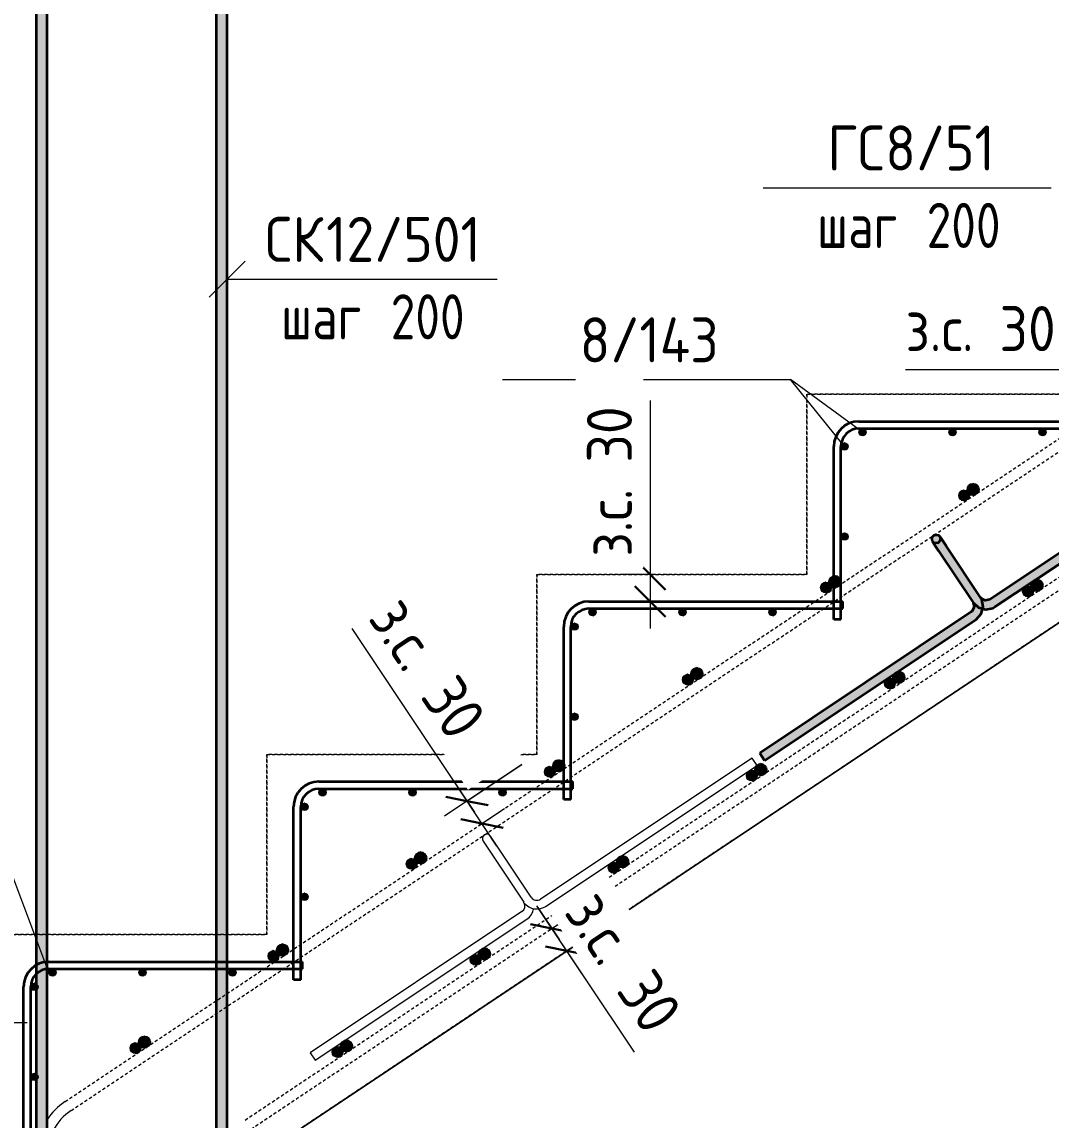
# Model space of a CAD drawing. Header units: millimetres. Extents: x 38156 to 72532, y -3741 to 33881.
# Drawn here: x 50478 to 51622, y -2676 to -1457 of the extents above; entities that cross this region are included whole.
import ezdxf

# ---------------------------------------------------------------- set-up
doc = ezdxf.new("R2010")
doc.units = ezdxf.units.MM
doc.linetypes.add('01 Штриховая _4 мм_', pattern=[6, 3.5, -2.5])
for name, color, linetype, lineweight in [('AA_Dim', 7, 'Continuous', 9), ('AA_Dim-20', 7, 'Continuous', 9), ('AA_Linii', 7, 'Continuous', 9), ('AA_Oformlenie', 7, 'Continuous', 9), ('AA_Vinoska', 7, 'Continuous', 9), ('AF_Element', 7, 'Continuous', 20), ('AF_Element_Опалубка', 253, 'Continuous', 20), ('AF_Perekritie', 7, 'Continuous', 20), ('AF_Perekritie_Опалубка', 253, 'Continuous', 20), ('KR_Armatura', 7, 'Continuous', 20), ('KR_Armatura_Tonkie', 7, 'Continuous', 20)]:
    doc.layers.add(name, color=color, linetype=linetype, lineweight=lineweight)
doc.styles.add('ISOCPEUR_2', font='isocpeur.ttf', dxfattribs={"width": 0.9, "height": 50})
doc.styles.add('ISOCPEUR_3', font='isocpeur.ttf', dxfattribs={"width": 0.8, "height": 50})
doc.dimstyles.new('01_Точн_3_знака__непрозр__З_С_', dxfattribs={"dimscale": 304.8, "dimtxt": 49.799059, "dimasz": 0.111549, "dimexe": 0.098425, "dimexo": 0.065617, "dimgap": 0.016404, "dimtad": 1, "dimdec": 3, "dimrnd": 0.001, "dimdsep": 46, "dimtxsty": 'ISOCPEUR_2', "dimblk1": 'OBLIQUE', "dimblk2": 'OBLIQUE', "dimsah": 1, "dimcen": 0.09, "dimdle": 0.098425, "dimazin": 0, "dimtfac": 1, "dimtdec": 4, "dimtix": 1, "dimtmove": 1, "dimatfit": 3, "dimfxl": 1, "dimtvp": 1, "dimtfill": 1, "dimtolj": 1, "dimtzin": 0, "dimlwd": 18, "dimlwe": 18, "dimarcsym": 2})

# ---------------------------------------------------------------- blocks, each defined once
blk = doc.blocks.new('Лестница - Лестница-3665204-Разрез 1 Арм')
at = {"layer": 'AF_Perekritie', "linetype": '01 Штриховая _4 мм_'}
for p, q in [((44400.6, -1670), (42840.1, -2710.4)), ((42840.1, -2710.4), (44400.6, -1670)), ((43440.1, -2070), (43440.1, -1870)), ((43440.1, -1870), (43740.1, -1870)), ((43740.1, -1870), (43440.1, -1870)), ((43440.1, -1870), (43440.1, -2070)), ((43140.1, -2270), (43140.1, -2070)), ((43140.1, -2070), (43440.1, -2070)), ((43440.1, -2070), (43140.1, -2070)), ((43140.1, -2070), (43140.1, -2270)), ((42840.1, -2470), (42840.1, -2270)), ((42840.1, -2270), (43140.1, -2270)), ((43140.1, -2270), (42840.1, -2270)), ((42840.1, -2270), (42840.1, -2470)), ((42540.1, -2470), (42840.1, -2470)), ((42840.1, -2470), (42540.1, -2470))]:
    blk.add_line(p, q, dxfattribs=at)
blk = doc.blocks.new('351_Ряд стержней П переменный шаг _НесАрм_РабПлоск_ - Тип 1-3779279-Разрез 1 Арм')
at = {"layer": 'KR_Armatura_Tonkie', "lineweight": 35}
for points in [[(42584.1, -2914), (42596.1, -2914), (42595.9, -528), (42584.1, -528), (42584.1, -2908.6)], [(42793.1, -2914), (42796.1, -2914), (42795.9, -528), (42784.1, -528), (42784.3, -2914), (42791.6, -2914)]]:
    blk.add_hatch(color=256, dxfattribs=at).paths.add_polyline_path(points)
for p, q in [((42584.1, -528), (42584.1, -2914)), ((42584.1, -528), (42584.1, -2914)), ((42584.1, -528), (42584.1, -2914)), ((42596.1, -2914), (42596.1, -528)), ((42596.1, -2914), (42596.1, -528)), ((42596.1, -2914), (42596.1, -528)), ((42784.1, -528), (42784.1, -2914)), ((42784.1, -528), (42784.1, -2914)), ((42784.1, -528), (42784.1, -2914)), ((42796.1, -2914), (42796.1, -528)), ((42796.1, -2914), (42796.1, -528)), ((42796.1, -2914), (42796.1, -528))]:
    blk.add_line(p, q, dxfattribs=at)
blk = doc.blocks.new('Песок ср крупн - Песок ср крупн-3745068-Разрез 1 Арм')
at = {"layer": 'AF_Element'}
for p, q in [((42840.1, -2710.4), (44400.6, -1670)), ((44400.6, -1670), (42840.1, -2710.4))]:
    blk.add_line(p, q, dxfattribs=at)
blk = doc.blocks.new('261_Лягушка _НесАрм_РабПлоск_ - 10 А240-3758482-Разрез 1 Арм')
at = {"layer": 'KR_Armatura_Tonkie', "lineweight": 35}
for points in [[(43649.2, -2106.1), (43884.1, -1949.2), (43878.7, -1941), (43643.7, -2097.9), (43649.1, -2105.9)], [(43586.6, -2043.8), (43595, -2038.2), (43587.2, -2026.9), (43585.3, -2025.9), (43584.8, -2025.7), (43583.5, -2025.6), (43581.5, -2026.3), (43580.9, -2026.6), (43580, -2027.5), (43579.1, -2029.2), (43578.9, -2030.2), (43579, -2031.4), (43579.3, -2032.6), (43579.7, -2033.4), (43586.6, -2043.7)], [(43624.9, -2101.2), (43633.2, -2095.7), (43594.8, -2038.3), (43586.6, -2043.8), (43624.8, -2101.1)], [(43642.9, -2108.7), (43649.1, -2105.9), (43643.6, -2097.7), (43638, -2098.9), (43633.1, -2095.8), (43625, -2101.4), (43630.1, -2106.2), (43636, -2108.7), (43642.3, -2108.7)], [(43628.4, -2119.9), (43633.2, -2115.1), (43635.8, -2108.6), (43629.7, -2106), (43624.9, -2101.2), (43626, -2106.8), (43622.9, -2111.8), (43628.3, -2119.8)], [(43393.3, -2276.6), (43628.3, -2119.8), (43622.8, -2111.6), (43387.9, -2268.5), (43393.2, -2276.5)]]:
    blk.add_hatch(color=256, dxfattribs=at).paths.add_polyline_path(points)
for p, q in [((43878.7, -1941), (43643.6, -2097.7)), ((43649.2, -2106.1), (43884.2, -1949.4)), ((43884.2, -1949.4), (43878.7, -1941)), ((43878.7, -1941), (43884.2, -1949.4)), ((43586.6, -2043.8), (43624.9, -2101.2)), ((43586.6, -2043.8), (43624.9, -2101.2)), ((43633.2, -2095.7), (43595, -2038.2)), ((43633.2, -2095.7), (43595, -2038.2)), ((43622.8, -2111.6), (43387.8, -2268.3)), ((43393.3, -2276.6), (43628.4, -2119.9)), ((43387.8, -2268.3), (43393.3, -2276.6)), ((43393.3, -2276.6), (43387.8, -2268.3))]:
    blk.add_line(p, q, dxfattribs=at)
at = {"layer": 'KR_Armatura_Tonkie', "lineweight": 35, "flags": 128}
for points in [[(43579.7, -2033.4), (43579.1, -2029.1), (43582, -2026), (43586.3, -2026.3), (43588, -2027.8)], [(43588, -2027.8), (43588.6, -2032.1), (43585.7, -2035.3), (43581.4, -2035), (43579.7, -2033.4)], [(43579.7, -2033.4), (43580.8, -2035), (43583.6, -2039.3), (43586.6, -2043.8)], [(43586.6, -2043.8), (43582.9, -2038.2), (43580.4, -2034.4), (43579.7, -2033.4)], [(43595, -2038.2), (43591.3, -2032.7), (43588.7, -2028.9), (43588, -2027.8)], [(43588, -2027.8), (43589.1, -2029.5), (43592, -2033.8), (43595, -2038.2)], [(43628.4, -2119.9), (43634, -2113.9), (43636.2, -2105.9), (43634.5, -2097.9), (43633.2, -2095.7)], [(43643.6, -2097.7), (43638.4, -2098.9), (43633.8, -2096.4), (43633.2, -2095.7)], [(43624.9, -2101.2), (43626.1, -2106.4), (43623.5, -2111.1), (43622.8, -2111.6)], [(43624.9, -2101.2), (43631, -2106.8), (43638.9, -2109), (43647, -2107.3), (43649.2, -2106.1)]]:
    blk.add_lwpolyline(points, dxfattribs=at)
blk = doc.blocks.new('ЭУ_Лягушка вид_1 - 10мм-3768376-Разрез 1 Арм')
at = {"layer": 'AA_Oformlenie'}
for p, q in [((44377.9, -1608.2), (44142.9, -1764.9)), ((44383.5, -1616.5), (44377.9, -1608.2)), ((44148.4, -1773.2), (44383.5, -1616.5)), ((44078.9, -1700.6), (44124.1, -1768.4)), ((44132.5, -1762.8), (44087.2, -1695)), ((44122.1, -1778.8), (43887, -1935.5)), ((43892.5, -1943.8), (44127.6, -1787.1)), ((43887, -1935.5), (43892.5, -1943.8))]:
    blk.add_line(p, q, dxfattribs=at)
for centre, radius, start, end in [((44083.1, -1697.8), 5, 33.6901, 213.6901), ((44138.7, -1758.7), 7.5, 213.6901, 303.6901), ((44117.9, -1772.5), 7.5, 303.6901, 29.7887), ((44138.9, -1757.1), 18.7, 218.9049, 303.6901), ((44117.9, -1772.5), 17.5, 303.6901, 350.6656)]:
    blk.add_arc(centre, radius, start, end, dxfattribs=at)
blk = doc.blocks.new('042_М_Арматуры - Диам длина поз _ Шаг _засечки_-3174167-Разрез 1 Арм')
at = {"layer": 'AA_Vinoska'}
blk.add_line((42816.1, -1742), (43096.1, -1742), dxfattribs=at)
blk = doc.blocks.new('042_М_Арматуры - Диам длина поз _ Комментарий-2260297-Разрез 1 Арм')
at = {"layer": 'AA_Vinoska'}
blk.add_line((38724.5, -948.1), (39044.5, -948.1), dxfattribs=at)
blk = doc.blocks.new('DIMBLOCK5-Разрез 1 Арм')
at = {"layer": 'AA_Dim-20', "lineweight": 18}
for p, q in [((50844.9, -2130), (50952.2, -2290.9)), ((51033.5, -2281.1), (50947.7, -2338.3)), ((50952.2, -2290.9), (50981, -2334.1)), ((50972.7, -2321.6), (51033.5, -2281.1)), ((51006, -2371.6), (50956.1, -2296.7)), ((50986, -2348.8), (51014.3, -2329.9)), ((50989.3, -2346.6), (50986, -2348.8))]:
    blk.add_line(p, q, dxfattribs=at)
at = {"layer": 'AA_Dim-20', "lineweight": 30}
for p, q in [((50972.7, -2321.6), (50949.1, -2316.9)), ((50972.7, -2321.6), (50996.3, -2326.3)), ((50989.3, -2346.6), (50965.8, -2341.9)), ((50989.3, -2346.6), (51012.9, -2351.3))]:
    blk.add_line(p, q, dxfattribs=at)
at = {"layer": 'AA_Dim-20', "color": 0, "lineweight": 18, "insert": (50903.5, -2091), "char_height": 50, "width": 208.007, "attachment_point": 1, "rotation": 303.6901, "line_spacing_factor": 1.149209, "style": 'ISOCPEUR_2', "bg_fill": 3, "box_fill_scale": 1.25, "bg_fill_color": 256, "bg_fill_true_color": 13158600, "bg_fill_transparency": 0}
blk.add_mtext('з.с. 30', dxfattribs=at)
blk = doc.blocks.new('_Oblique')
at = {"color": 0, "linetype": 'ByBlock', "lineweight": -2}
blk.add_line((-0.5, -0.5), (0.5, 0.5), dxfattribs=at)
blk = doc.blocks.new('DIMBLOCK6-Разрез 1 Арм')
at = {"layer": 'AA_Dim-20', "lineweight": 18}
for p, q in [((51100.3, -2513), (51050.4, -2438.1)), ((51051.5, -2439.8), (51075.3, -2475.6)), ((51158.7, -2600.6), (51051.5, -2439.8)), ((51063.6, -2465.3), (51092, -2446.4)), ((51067, -2463.1), (51063.6, -2465.3)), ((51080.3, -2490.3), (51108.6, -2471.4)), ((51083.6, -2488), (51080.3, -2490.3))]:
    blk.add_line(p, q, dxfattribs=at)
at = {"layer": 'AA_Dim-20', "lineweight": 30}
for p, q in [((51067, -2463.1), (51043.4, -2458.4)), ((51067, -2463.1), (51090.6, -2467.8)), ((51083.6, -2488), (51060.1, -2483.3)), ((51083.6, -2488), (51107.2, -2492.8))]:
    blk.add_line(p, q, dxfattribs=at)
at = {"layer": 'AA_Dim-20', "color": 0, "lineweight": 18, "insert": (51121.1, -2417.4), "char_height": 50, "width": 208.007, "attachment_point": 1, "rotation": 303.6901, "line_spacing_factor": 1.149209, "style": 'ISOCPEUR_2', "bg_fill": 3, "box_fill_scale": 1.25, "bg_fill_color": 256, "bg_fill_true_color": 13158600, "bg_fill_transparency": 0}
blk.add_mtext('з.с. 30', dxfattribs=at)
blk = doc.blocks.new('DIMBLOCK7-Разрез 1 Арм')
at = {"layer": 'AA_Dim-20', "lineweight": 18}
for p, q in [((51176.3, -1876.9), (51176.3, -2070.2)), ((51176.3, -2040), (51176.3, -2130)), ((51180.4, -2070), (51146.3, -2070)), ((51176.3, -2070), (51180.4, -2070)), ((51176.3, -2070.2), (51176.3, -2085)), ((51180.4, -2100), (51146.3, -2100)), ((51176.3, -2100), (51180.4, -2100))]:
    blk.add_line(p, q, dxfattribs=at)
at = {"layer": 'AA_Dim-20', "lineweight": 30}
for p, q in [((51176.3, -2070), (51159.3, -2053)), ((51176.3, -2070), (51193.3, -2087)), ((51176.3, -2100), (51159.3, -2083)), ((51176.3, -2100), (51193.3, -2117))]:
    blk.add_line(p, q, dxfattribs=at)
at = {"layer": 'AA_Dim-20', "color": 0, "lineweight": 18, "insert": (51106, -2050.2), "char_height": 50, "width": 208.007, "attachment_point": 1, "rotation": 90, "line_spacing_factor": 1.149209, "style": 'ISOCPEUR_2', "bg_fill": 3, "box_fill_scale": 1.25, "bg_fill_color": 256, "bg_fill_true_color": 13158600, "bg_fill_transparency": 0}
blk.add_mtext('з.с. 30', dxfattribs=at)
blk = doc.blocks.new('DIMBLOCK8-Разрез 1 Арм')
at = {"layer": 'AA_Dim-20', "lineweight": 30}
for p, q in [((51650.1, -1842.3), (51667.1, -1825.3)), ((51680.1, -1842.3), (51697.1, -1825.3)), ((51650.1, -1842.3), (51633.1, -1859.3)), ((51680.1, -1842.3), (51663.1, -1859.3))]:
    blk.add_line(p, q, dxfattribs=at)
at = {"layer": 'AA_Dim-20', "lineweight": 18}
for p, q in [((51650.1, -1838.2), (51650.1, -1872.3)), ((51650.1, -1842.3), (51650.1, -1838.2)), ((51680.1, -1838.2), (51680.1, -1872.3)), ((51680.1, -1842.3), (51680.1, -1838.2)), ((51459.9, -1842.3), (51653.2, -1842.3)), ((51620.1, -1842.3), (51710.1, -1842.3)), ((51653.2, -1842.3), (51665.1, -1842.3))]:
    blk.add_line(p, q, dxfattribs=at)
at = {"layer": 'AA_Dim-20', "color": 0, "lineweight": 18, "insert": (51459.9, -1772), "char_height": 50, "width": 208.007, "attachment_point": 1, "line_spacing_factor": 1.149209, "style": 'ISOCPEUR_2', "bg_fill": 3, "box_fill_scale": 1.25, "bg_fill_color": 256, "bg_fill_true_color": 13158600, "bg_fill_transparency": 0}
blk.add_mtext('з.с. 30', dxfattribs=at)

msp = doc.modelspace()

# ---------------------------------------------------------------- hatches: boundary and pattern name
at = {"layer": 'KR_Armatura'}
h = msp.add_hatch(color=256, dxfattribs=at)
edge = h.paths.add_edge_path()
edge.add_arc((51412.1354, -1912), 4, 0, 360)
for points in [[(51413.3715, -1915.8042), (51416.1354, -1912), (51413.3715, -1908.1958), (51408.8993, -1909.6489), (51408.8993, -1914.3511)], [(51513.3715, -1915.8042), (51516.1354, -1912), (51513.3715, -1908.1958), (51508.8993, -1909.6489), (51508.8993, -1914.3511)], [(51613.3715, -1915.8042), (51616.1354, -1912), (51613.3715, -1908.1958), (51608.8993, -1909.6489), (51608.8993, -1914.3511)], [(51389.7843, -1931.2361), (51394.4865, -1931.2361), (51395.9396, -1926.7639), (51392.1354, -1924), (51388.3312, -1926.7639)], [(51525.351, -1988.279), (51530.3433, -1984.9508), (51529.9571, -1978.9633), (51524.5786, -1976.3039), (51519.5863, -1979.6321), (51519.9725, -1985.6197)], [(51389.7843, -2031.2361), (51394.4865, -2031.2361), (51395.9396, -2026.7639), (51392.1354, -2024), (51388.3312, -2026.7639)], [(51371.9209, -2090.5658), (51376.9132, -2087.2376), (51376.527, -2081.25), (51371.1486, -2078.5906), (51366.1563, -2081.9188), (51366.5424, -2087.9064)], [(51596.3526, -2094.7815), (51601.3449, -2091.4533), (51600.9587, -2085.4657), (51595.5803, -2082.8064), (51590.588, -2086.1346), (51590.9741, -2092.1221)], [(51113.3715, -2115.8042), (51116.1354, -2112), (51113.3715, -2108.1958), (51108.8993, -2109.6489), (51108.8993, -2114.3511)], [(51213.3715, -2115.8042), (51216.1354, -2112), (51213.3715, -2108.1958), (51208.8993, -2109.6489), (51208.8993, -2114.3511)], [(51313.3715, -2115.8042), (51316.1354, -2112), (51313.3715, -2108.1958), (51308.8993, -2109.6489), (51308.8993, -2114.3511)], [(51089.7843, -2131.2361), (51094.4865, -2131.2361), (51095.9396, -2126.7639), (51092.1354, -2124), (51088.3312, -2126.7639)], [(51218.4908, -2192.8525), (51223.4831, -2189.5243), (51223.0969, -2183.5367), (51217.7185, -2180.8774), (51212.7262, -2184.2056), (51213.1123, -2190.1931)], [(51442.9225, -2197.0682), (51447.9148, -2193.74), (51447.5286, -2187.7524), (51442.1502, -2185.0931), (51437.1579, -2188.4213), (51437.544, -2194.4088)], [(51089.7843, -2231.2361), (51094.4865, -2231.2361), (51095.9396, -2226.7639), (51092.1354, -2224), (51088.3312, -2226.7639)], [(51065.0607, -2295.1392), (51070.053, -2291.811), (51069.6669, -2285.8234), (51064.2884, -2283.1641), (51059.2961, -2286.4923), (51059.6823, -2292.4798)], [(51289.4924, -2299.3549), (51294.4847, -2296.0267), (51294.0986, -2290.0392), (51288.7201, -2287.3798), (51283.7278, -2290.708), (51284.114, -2296.6956)], [(50813.3715, -2315.8042), (50816.1354, -2312), (50813.3715, -2308.1958), (50808.8993, -2309.6489), (50808.8993, -2314.3511)], [(50913.3715, -2315.8042), (50916.1354, -2312), (50913.3715, -2308.1958), (50908.8993, -2309.6489), (50908.8993, -2314.3511)], [(51013.3715, -2315.8042), (51016.1354, -2312), (51013.3715, -2308.1958), (51008.8993, -2309.6489), (51008.8993, -2314.3511)], [(50789.7843, -2331.2361), (50794.4865, -2331.2361), (50795.9396, -2326.7639), (50792.1354, -2324), (50788.3312, -2326.7639)], [(50911.6307, -2397.4259), (50916.623, -2394.0977), (50916.2368, -2388.1101), (50910.8583, -2385.4508), (50905.866, -2388.779), (50906.2522, -2394.7666)], [(51136.0624, -2401.6416), (51141.0547, -2398.3134), (51140.6685, -2392.3259), (51135.29, -2389.6665), (51130.2977, -2392.9947), (51130.6839, -2398.9823)], [(50789.7843, -2431.2361), (50794.4865, -2431.2361), (50795.9396, -2426.7639), (50792.1354, -2424), (50788.3312, -2426.7639)], [(50758.2006, -2499.7126), (50763.1929, -2496.3844), (50762.8067, -2490.3969), (50757.4283, -2487.7375), (50752.436, -2491.0657), (50752.8221, -2497.0533)], [(50982.6323, -2503.9283), (50987.6246, -2500.6001), (50987.2384, -2494.6126), (50981.86, -2491.9532), (50976.8677, -2495.2814), (50977.2538, -2501.269)], [(50513.3715, -2515.8042), (50516.1354, -2512), (50513.3715, -2508.1958), (50508.8993, -2509.6489), (50508.8993, -2514.3511)], [(50613.3715, -2515.8042), (50616.1354, -2512), (50613.3715, -2508.1958), (50608.8993, -2509.6489), (50608.8993, -2514.3511)], [(50713.3715, -2515.8042), (50716.1354, -2512), (50713.3715, -2508.1958), (50708.8993, -2509.6489), (50708.8993, -2514.3511)], [(50491.7449, -2531.2361), (50494.4865, -2531.2361), (50495.9396, -2526.7639), (50492.1354, -2524), (50488.3312, -2526.7639), (50489.7843, -2531.2361)], [(50604.7705, -2601.9993), (50609.7628, -2598.6711), (50609.3767, -2592.6836), (50603.9982, -2590.0242), (50599.0059, -2593.3524), (50599.392, -2599.34)], [(50829.2022, -2606.2151), (50834.1945, -2602.8869), (50833.8084, -2596.8993), (50828.4299, -2594.2399), (50823.4376, -2597.5681), (50823.8237, -2603.5557)], [(50491.7449, -2631.2361), (50494.4865, -2631.2361), (50495.9396, -2626.7639), (50492.1354, -2624), (50488.3312, -2626.7639), (50489.7843, -2631.2361)]]:
    msp.add_hatch(color=256, dxfattribs=at).paths.add_polyline_path(points)
h = msp.add_hatch(color=256, dxfattribs=at)
edge = h.paths.add_edge_path()
edge.add_arc((51512.1354, -1912), 4, 0, 360)
h = msp.add_hatch(color=256, dxfattribs=at)
edge = h.paths.add_edge_path()
edge.add_arc((51612.1354, -1912), 4, 0, 360)
h = msp.add_hatch(color=256, dxfattribs=at)
edge = h.paths.add_edge_path()
edge.add_arc((51392.1354, -1928), 4, 0, 360)
h = msp.add_hatch(color=256, dxfattribs=at)
edge = h.paths.add_edge_path()
edge.add_arc((51524.9648, -1982.2915), 6, 0, 360)
h = msp.add_hatch(color=256, dxfattribs=at)
edge = h.paths.add_edge_path()
edge.add_arc((51392.1354, -2028), 4, 0, 360)
h = msp.add_hatch(color=256, dxfattribs=at)
edge = h.paths.add_edge_path()
edge.add_arc((51371.5347, -2084.5782), 6, 0, 360)
h = msp.add_hatch(color=256, dxfattribs=at)
edge = h.paths.add_edge_path()
edge.add_arc((51595.9664, -2088.7939), 6, 0, 360)
h = msp.add_hatch(color=256, dxfattribs=at)
edge = h.paths.add_edge_path()
edge.add_arc((51112.1354, -2112), 4, 0, 360)
h = msp.add_hatch(color=256, dxfattribs=at)
edge = h.paths.add_edge_path()
edge.add_arc((51212.1354, -2112), 4, 0, 360)
h = msp.add_hatch(color=256, dxfattribs=at)
edge = h.paths.add_edge_path()
edge.add_arc((51312.1354, -2112), 4, 0, 360)
h = msp.add_hatch(color=256, dxfattribs=at)
edge = h.paths.add_edge_path()
edge.add_arc((51092.1354, -2128), 4, 0, 360)
h = msp.add_hatch(color=256, dxfattribs=at)
edge = h.paths.add_edge_path()
edge.add_arc((51218.1046, -2186.8649), 6, 0, 360)
h = msp.add_hatch(color=256, dxfattribs=at)
edge = h.paths.add_edge_path()
edge.add_arc((51442.5363, -2191.0806), 6, 0, 360)
h = msp.add_hatch(color=256, dxfattribs=at)
edge = h.paths.add_edge_path()
edge.add_arc((51092.1354, -2228), 4, 0, 360)
h = msp.add_hatch(color=256, dxfattribs=at)
edge = h.paths.add_edge_path()
edge.add_arc((51064.6746, -2289.1516), 6, 0, 360)
h = msp.add_hatch(color=256, dxfattribs=at)
edge = h.paths.add_edge_path()
edge.add_arc((51289.1063, -2293.3674), 6, 0, 360)
h = msp.add_hatch(color=256, dxfattribs=at)
edge = h.paths.add_edge_path()
edge.add_arc((50812.1354, -2312), 4, 0, 360)
h = msp.add_hatch(color=256, dxfattribs=at)
edge = h.paths.add_edge_path()
edge.add_arc((50912.1354, -2312), 4, 0, 360)
h = msp.add_hatch(color=256, dxfattribs=at)
edge = h.paths.add_edge_path()
edge.add_arc((51012.1354, -2312), 4, 0, 360)
h = msp.add_hatch(color=256, dxfattribs=at)
edge = h.paths.add_edge_path()
edge.add_arc((50792.1354, -2328), 4, 0, 360)
h = msp.add_hatch(color=256, dxfattribs=at)
edge = h.paths.add_edge_path()
edge.add_arc((50911.2445, -2391.4383), 6, 0, 360)
h = msp.add_hatch(color=256, dxfattribs=at)
edge = h.paths.add_edge_path()
edge.add_arc((51135.6762, -2395.6541), 6, 0, 360)
h = msp.add_hatch(color=256, dxfattribs=at)
edge = h.paths.add_edge_path()
edge.add_arc((50792.1354, -2428), 4, 0, 360)
h = msp.add_hatch(color=256, dxfattribs=at)
edge = h.paths.add_edge_path()
edge.add_arc((50757.8144, -2493.7251), 6, 0, 360)
h = msp.add_hatch(color=256, dxfattribs=at)
edge = h.paths.add_edge_path()
edge.add_arc((50982.2461, -2497.9408), 6, 0, 360)
h = msp.add_hatch(color=256, dxfattribs=at)
edge = h.paths.add_edge_path()
edge.add_arc((50512.1354, -2512), 4, 0, 360)
h = msp.add_hatch(color=256, dxfattribs=at)
edge = h.paths.add_edge_path()
edge.add_arc((50612.1354, -2512), 4, 0, 360)
h = msp.add_hatch(color=256, dxfattribs=at)
edge = h.paths.add_edge_path()
edge.add_arc((50712.1354, -2512), 4, 0, 360)
h = msp.add_hatch(color=256, dxfattribs=at)
edge = h.paths.add_edge_path()
edge.add_arc((50492.1354, -2528), 4, 0, 360)
h = msp.add_hatch(color=256, dxfattribs=at)
edge = h.paths.add_edge_path()
edge.add_arc((50604.3844, -2596.0118), 6, 0, 360)
h = msp.add_hatch(color=256, dxfattribs=at)
edge = h.paths.add_edge_path()
edge.add_arc((50828.816, -2600.2275), 6, 0, 360)
h = msp.add_hatch(color=256, dxfattribs=at)
edge = h.paths.add_edge_path()
edge.add_arc((50492.1354, -2628), 4, 0, 360)
at = {"layer": 'KR_Armatura_Tonkie', "lineweight": 35}
h = msp.add_hatch(color=256, dxfattribs=at)
edge = h.paths.add_edge_path()
edge.add_arc((51534.9494, -1975.6351), 6, 0, 360)
for points in [[(51535.3356, -1981.6226), (51540.3279, -1978.2944), (51539.9417, -1972.3069), (51534.5632, -1969.6475), (51529.5709, -1972.9757), (51529.9571, -1978.9633)], [(51381.9055, -2083.9094), (51386.8978, -2080.5812), (51386.5116, -2074.5936), (51381.1332, -2071.9342), (51376.1409, -2075.2624), (51376.527, -2081.25)], [(51606.3372, -2088.1251), (51611.3295, -2084.7969), (51610.9433, -2078.8093), (51605.5649, -2076.15), (51600.5726, -2079.4782), (51600.9587, -2085.4657)], [(51228.4754, -2186.1961), (51233.4677, -2182.8679), (51233.0816, -2176.8803), (51227.7031, -2174.221), (51222.7108, -2177.5492), (51223.0969, -2183.5367)], [(51452.9071, -2190.4118), (51457.8994, -2187.0836), (51457.5133, -2181.096), (51452.1348, -2178.4367), (51447.1425, -2181.7649), (51447.5286, -2187.7524)], [(51075.0453, -2288.4828), (51080.0376, -2285.1546), (51079.6515, -2279.167), (51074.273, -2276.5077), (51069.2807, -2279.8359), (51069.6669, -2285.8234)], [(51299.477, -2292.6985), (51304.4693, -2289.3703), (51304.0832, -2283.3828), (51298.7047, -2280.7234), (51293.7124, -2284.0516), (51294.0986, -2290.0392)], [(50921.6153, -2390.7695), (50926.6076, -2387.4413), (50926.2214, -2381.4537), (50920.8429, -2378.7944), (50915.8506, -2382.1226), (50916.2368, -2388.1101)], [(51146.047, -2394.9852), (51151.0393, -2391.657), (51150.6531, -2385.6695), (51145.2746, -2383.0101), (51140.2823, -2386.3383), (51140.6685, -2392.3259)], [(50768.1852, -2493.0562), (50773.1775, -2489.728), (50772.7913, -2483.7405), (50767.4129, -2481.0811), (50762.4206, -2484.4093), (50762.8067, -2490.3969)], [(50992.6169, -2497.2719), (50997.6092, -2493.9437), (50997.223, -2487.9562), (50991.8446, -2485.2968), (50986.8523, -2488.625), (50987.2384, -2494.6126)], [(50614.7551, -2595.3429), (50619.7474, -2592.0147), (50619.3613, -2586.0272), (50613.9828, -2583.3678), (50608.9905, -2586.696), (50609.3767, -2592.6836)], [(50839.1868, -2599.5587), (50844.1791, -2596.2305), (50843.793, -2590.2429), (50838.4145, -2587.5835), (50833.4222, -2590.9117), (50833.8084, -2596.8993)]]:
    msp.add_hatch(color=256, dxfattribs=at).paths.add_polyline_path(points)
h = msp.add_hatch(color=256, dxfattribs=at)
edge = h.paths.add_edge_path()
edge.add_arc((51381.5193, -2077.9218), 6, 0, 360)
h = msp.add_hatch(color=256, dxfattribs=at)
edge = h.paths.add_edge_path()
edge.add_arc((51605.951, -2082.1375), 6, 0, 360)
h = msp.add_hatch(color=256, dxfattribs=at)
edge = h.paths.add_edge_path()
edge.add_arc((51228.0893, -2180.2085), 6, 0, 360)
h = msp.add_hatch(color=256, dxfattribs=at)
edge = h.paths.add_edge_path()
edge.add_arc((51452.521, -2184.4242), 6, 0, 360)
h = msp.add_hatch(color=256, dxfattribs=at)
edge = h.paths.add_edge_path()
edge.add_arc((51074.6592, -2282.4952), 6, 0, 360)
h = msp.add_hatch(color=256, dxfattribs=at)
edge = h.paths.add_edge_path()
edge.add_arc((51299.0909, -2286.711), 6, 0, 360)
h = msp.add_hatch(color=256, dxfattribs=at)
edge = h.paths.add_edge_path()
edge.add_arc((50921.2291, -2384.7819), 6, 0, 360)
h = msp.add_hatch(color=256, dxfattribs=at)
edge = h.paths.add_edge_path()
edge.add_arc((51145.6608, -2388.9977), 6, 0, 360)
h = msp.add_hatch(color=256, dxfattribs=at)
edge = h.paths.add_edge_path()
edge.add_arc((50767.799, -2487.0687), 6, 0, 360)
h = msp.add_hatch(color=256, dxfattribs=at)
edge = h.paths.add_edge_path()
edge.add_arc((50992.2307, -2491.2844), 6, 0, 360)
h = msp.add_hatch(color=256, dxfattribs=at)
edge = h.paths.add_edge_path()
edge.add_arc((50614.369, -2589.3554), 6, 0, 360)
h = msp.add_hatch(color=256, dxfattribs=at)
edge = h.paths.add_edge_path()
edge.add_arc((50838.8007, -2593.5711), 6, 0, 360)

# ---------------------------------------------------------------- linework, layer by layer
at = {"layer": 'AA_Linii', "linetype": '01 Штриховая _4 мм_', "lineweight": 20}
for p, q in [((50526.197, -2655.3478), (52314.1067, -1463.408)), ((50532.8534, -2665.3324), (52320.7631, -1473.3926)), ((50726.197, -2675.8513), (52514.1067, -1483.9115)), ((50732.8534, -2685.8359), (52520.7631, -1493.8961))]:
    msp.add_line(p, q, dxfattribs=at)
at = {"layer": 'AA_Linii', "lineweight": 20}
for radius, end in [(72, 146.4426902), (60, 180)]:
    msp.add_arc((50566.1354, -2715.2554), radius, 123.6900675, end, dxfattribs=at)
at = {"layer": 'AA_Vinoska'}
for p, q in [((50706.1354, -1742), (50726.1354, -1722)), ((50706.1354, -1742), (50686.1354, -1762)), ((50706.1354, -1742), (50726.1354, -1742)), ((51392.1354, -1928.0812), (51332.1786, -1853.6148)), ((51411.9445, -1912), (51332.1786, -1853.6148)), ((50508.1354, -2512), (50467.1975, -2402.4537)), ((50484.1354, -2567.784), (50467.1975, -2567.784))]:
    msp.add_line(p, q, dxfattribs=at)
at = {"layer": 'KR_Armatura'}
for p, q in [((51413.3715, -1908.1958), (51408.8993, -1909.6489)), ((51408.8993, -1909.6489), (51408.8993, -1914.3511)), ((51408.8993, -1914.3511), (51413.3715, -1915.8042)), ((51416.1354, -1912), (51413.3715, -1908.1958)), ((51413.3715, -1915.8042), (51416.1354, -1912)), ((51513.3715, -1908.1958), (51508.8993, -1909.6489)), ((51508.8993, -1909.6489), (51508.8993, -1914.3511)), ((51508.8993, -1914.3511), (51513.3715, -1915.8042)), ((51516.1354, -1912), (51513.3715, -1908.1958)), ((51513.3715, -1915.8042), (51516.1354, -1912)), ((51613.3715, -1908.1958), (51608.8993, -1909.6489)), ((51608.8993, -1909.6489), (51608.8993, -1914.3511)), ((51608.8993, -1914.3511), (51613.3715, -1915.8042)), ((51616.1354, -1912), (51613.3715, -1908.1958)), ((51613.3715, -1915.8042), (51616.1354, -1912)), ((51392.1354, -1924), (51388.3312, -1926.7639)), ((51395.9396, -1926.7639), (51392.1354, -1924)), ((51388.3312, -1926.7639), (51389.7843, -1931.2361)), ((51389.7843, -1931.2361), (51394.4865, -1931.2361)), ((51394.4865, -1931.2361), (51395.9396, -1926.7639)), ((51524.5786, -1976.3039), (51519.5863, -1979.6321)), ((51519.5863, -1979.6321), (51519.9725, -1985.6197)), ((51519.9725, -1985.6197), (51525.351, -1988.279)), ((51529.9571, -1978.9633), (51524.5786, -1976.3039)), ((51525.351, -1988.279), (51530.3433, -1984.9508)), ((51530.3433, -1984.9508), (51529.9571, -1978.9633)), ((51392.1354, -2024), (51388.3312, -2026.7639)), ((51395.9396, -2026.7639), (51392.1354, -2024)), ((51388.3312, -2026.7639), (51389.7843, -2031.2361)), ((51389.7843, -2031.2361), (51394.4865, -2031.2361)), ((51394.4865, -2031.2361), (51395.9396, -2026.7639)), ((51371.1486, -2078.5906), (51366.1563, -2081.9188)), ((51366.1563, -2081.9188), (51366.5424, -2087.9064)), ((51376.527, -2081.25), (51371.1486, -2078.5906)), ((51376.9132, -2087.2376), (51376.527, -2081.25)), ((51595.5803, -2082.8064), (51590.588, -2086.1346)), ((51600.9587, -2085.4657), (51595.5803, -2082.8064)), ((51366.5424, -2087.9064), (51371.9209, -2090.5658)), ((51371.9209, -2090.5658), (51376.9132, -2087.2376)), ((51590.588, -2086.1346), (51590.9741, -2092.1221)), ((51590.9741, -2092.1221), (51596.3526, -2094.7815)), ((51596.3526, -2094.7815), (51601.3449, -2091.4533)), ((51601.3449, -2091.4533), (51600.9587, -2085.4657)), ((51113.3715, -2108.1958), (51108.8993, -2109.6489)), ((51116.1354, -2112), (51113.3715, -2108.1958)), ((51213.3715, -2108.1958), (51208.8993, -2109.6489)), ((51216.1354, -2112), (51213.3715, -2108.1958)), ((51313.3715, -2108.1958), (51308.8993, -2109.6489)), ((51316.1354, -2112), (51313.3715, -2108.1958)), ((51108.8993, -2109.6489), (51108.8993, -2114.3511)), ((51108.8993, -2114.3511), (51113.3715, -2115.8042)), ((51113.3715, -2115.8042), (51116.1354, -2112)), ((51208.8993, -2109.6489), (51208.8993, -2114.3511)), ((51208.8993, -2114.3511), (51213.3715, -2115.8042)), ((51213.3715, -2115.8042), (51216.1354, -2112)), ((51308.8993, -2109.6489), (51308.8993, -2114.3511)), ((51308.8993, -2114.3511), (51313.3715, -2115.8042)), ((51313.3715, -2115.8042), (51316.1354, -2112)), ((51092.1354, -2124), (51088.3312, -2126.7639)), ((51088.3312, -2126.7639), (51089.7843, -2131.2361)), ((51089.7843, -2131.2361), (51094.4865, -2131.2361)), ((51095.9396, -2126.7639), (51092.1354, -2124)), ((51094.4865, -2131.2361), (51095.9396, -2126.7639)), ((51217.7185, -2180.8774), (51212.7262, -2184.2056)), ((51223.0969, -2183.5367), (51217.7185, -2180.8774)), ((51212.7262, -2184.2056), (51213.1123, -2190.1931)), ((51213.1123, -2190.1931), (51218.4908, -2192.8525)), ((51218.4908, -2192.8525), (51223.4831, -2189.5243)), ((51223.4831, -2189.5243), (51223.0969, -2183.5367)), ((51442.1502, -2185.0931), (51437.1579, -2188.4213)), ((51437.1579, -2188.4213), (51437.544, -2194.4088)), ((51437.544, -2194.4088), (51442.9225, -2197.0682)), ((51447.5286, -2187.7524), (51442.1502, -2185.0931)), ((51442.9225, -2197.0682), (51447.9148, -2193.74)), ((51447.9148, -2193.74), (51447.5286, -2187.7524)), ((51092.1354, -2224), (51088.3312, -2226.7639)), ((51088.3312, -2226.7639), (51089.7843, -2231.2361)), ((51089.7843, -2231.2361), (51094.4865, -2231.2361)), ((51095.9396, -2226.7639), (51092.1354, -2224)), ((51094.4865, -2231.2361), (51095.9396, -2226.7639)), ((51064.2884, -2283.1641), (51059.2961, -2286.4923)), ((51059.2961, -2286.4923), (51059.6823, -2292.4798)), ((51069.6669, -2285.8234), (51064.2884, -2283.1641)), ((51065.0607, -2295.1392), (51070.053, -2291.811)), ((51070.053, -2291.811), (51069.6669, -2285.8234)), ((51288.7201, -2287.3798), (51283.7278, -2290.708)), ((51283.7278, -2290.708), (51284.114, -2296.6956)), ((51294.0986, -2290.0392), (51288.7201, -2287.3798)), ((51294.4847, -2296.0267), (51294.0986, -2290.0392)), ((51059.6823, -2292.4798), (51065.0607, -2295.1392)), ((51284.114, -2296.6956), (51289.4924, -2299.3549)), ((51289.4924, -2299.3549), (51294.4847, -2296.0267)), ((50813.3715, -2308.1958), (50808.8993, -2309.6489)), ((50808.8993, -2309.6489), (50808.8993, -2314.3511)), ((50808.8993, -2314.3511), (50813.3715, -2315.8042)), ((50816.1354, -2312), (50813.3715, -2308.1958)), ((50813.3715, -2315.8042), (50816.1354, -2312)), ((50913.3715, -2308.1958), (50908.8993, -2309.6489)), ((50908.8993, -2309.6489), (50908.8993, -2314.3511)), ((50908.8993, -2314.3511), (50913.3715, -2315.8042)), ((50916.1354, -2312), (50913.3715, -2308.1958)), ((50913.3715, -2315.8042), (50916.1354, -2312)), ((51013.3715, -2308.1958), (51008.8993, -2309.6489)), ((51008.8993, -2309.6489), (51008.8993, -2314.3511)), ((51008.8993, -2314.3511), (51013.3715, -2315.8042)), ((51016.1354, -2312), (51013.3715, -2308.1958)), ((51013.3715, -2315.8042), (51016.1354, -2312)), ((50792.1354, -2324), (50788.3312, -2326.7639)), ((50788.3312, -2326.7639), (50789.7843, -2331.2361)), ((50795.9396, -2326.7639), (50792.1354, -2324)), ((50794.4865, -2331.2361), (50795.9396, -2326.7639)), ((50789.7843, -2331.2361), (50794.4865, -2331.2361)), ((50910.8583, -2385.4508), (50905.866, -2388.779)), ((50905.866, -2388.779), (50906.2522, -2394.7666)), ((50916.2368, -2388.1101), (50910.8583, -2385.4508)), ((50916.623, -2394.0977), (50916.2368, -2388.1101)), ((51135.29, -2389.6665), (51130.2977, -2392.9947)), ((51140.6685, -2392.3259), (51135.29, -2389.6665)), ((50906.2522, -2394.7666), (50911.6307, -2397.4259)), ((50911.6307, -2397.4259), (50916.623, -2394.0977)), ((51130.2977, -2392.9947), (51130.6839, -2398.9823)), ((51130.6839, -2398.9823), (51136.0624, -2401.6416)), ((51136.0624, -2401.6416), (51141.0547, -2398.3134)), ((51141.0547, -2398.3134), (51140.6685, -2392.3259)), ((50792.1354, -2424), (50788.3312, -2426.7639)), ((50795.9396, -2426.7639), (50792.1354, -2424)), ((50788.3312, -2426.7639), (50789.7843, -2431.2361)), ((50789.7843, -2431.2361), (50794.4865, -2431.2361)), ((50794.4865, -2431.2361), (50795.9396, -2426.7639)), ((50757.4283, -2487.7375), (50752.436, -2491.0657)), ((50752.436, -2491.0657), (50752.8221, -2497.0533)), ((50752.8221, -2497.0533), (50758.2006, -2499.7126)), ((50762.8067, -2490.3969), (50757.4283, -2487.7375)), ((50758.2006, -2499.7126), (50763.1929, -2496.3844)), ((50763.1929, -2496.3844), (50762.8067, -2490.3969)), ((50981.86, -2491.9532), (50976.8677, -2495.2814)), ((50976.8677, -2495.2814), (50977.2538, -2501.269)), ((50987.2384, -2494.6126), (50981.86, -2491.9532)), ((50987.6246, -2500.6001), (50987.2384, -2494.6126)), ((50513.3715, -2508.1958), (50508.8993, -2509.6489)), ((50508.8993, -2509.6489), (50508.8993, -2514.3511)), ((50516.1354, -2512), (50513.3715, -2508.1958)), ((50613.3715, -2508.1958), (50608.8993, -2509.6489)), ((50608.8993, -2509.6489), (50608.8993, -2514.3511)), ((50616.1354, -2512), (50613.3715, -2508.1958)), ((50713.3715, -2508.1958), (50708.8993, -2509.6489)), ((50708.8993, -2509.6489), (50708.8993, -2514.3511)), ((50716.1354, -2512), (50713.3715, -2508.1958)), ((50977.2538, -2501.269), (50982.6323, -2503.9283)), ((50982.6323, -2503.9283), (50987.6246, -2500.6001)), ((50492.1354, -2524), (50488.3312, -2526.7639)), ((50495.9396, -2526.7639), (50492.1354, -2524)), ((50508.8993, -2514.3511), (50513.3715, -2515.8042)), ((50513.3715, -2515.8042), (50516.1354, -2512)), ((50608.8993, -2514.3511), (50613.3715, -2515.8042)), ((50613.3715, -2515.8042), (50616.1354, -2512)), ((50708.8993, -2514.3511), (50713.3715, -2515.8042)), ((50713.3715, -2515.8042), (50716.1354, -2512)), ((50488.3312, -2526.7639), (50489.7843, -2531.2361)), ((50489.7843, -2531.2361), (50491.7449, -2531.2361)), ((50491.7449, -2531.2361), (50494.4865, -2531.2361)), ((50494.4865, -2531.2361), (50495.9396, -2526.7639)), ((50603.9982, -2590.0242), (50599.0059, -2593.3524)), ((50599.0059, -2593.3524), (50599.392, -2599.34)), ((50609.3767, -2592.6836), (50603.9982, -2590.0242)), ((50609.7628, -2598.6711), (50609.3767, -2592.6836)), ((50828.4299, -2594.2399), (50823.4376, -2597.5681)), ((50833.8084, -2596.8993), (50828.4299, -2594.2399)), ((50834.1945, -2602.8869), (50833.8084, -2596.8993)), ((50599.392, -2599.34), (50604.7705, -2601.9993)), ((50604.7705, -2601.9993), (50609.7628, -2598.6711)), ((50823.4376, -2597.5681), (50823.8237, -2603.5557)), ((50823.8237, -2603.5557), (50829.2022, -2606.2151)), ((50829.2022, -2606.2151), (50834.1945, -2602.8869)), ((50492.1354, -2624), (50488.3312, -2626.7639)), ((50488.3312, -2626.7639), (50489.7843, -2631.2361)), ((50489.7843, -2631.2361), (50491.7449, -2631.2361)), ((50491.7449, -2631.2361), (50494.4865, -2631.2361)), ((50495.9396, -2626.7639), (50492.1354, -2624)), ((50494.4865, -2631.2361), (50495.9396, -2626.7639))]:
    msp.add_line(p, q, dxfattribs=at)
for centre, radius in [((51412.1354, -1912), 4), ((51512.1354, -1912), 4), ((51612.1354, -1912), 4), ((51392.1354, -1928), 4), ((51524.9648, -1982.2915), 6), ((51392.1354, -2028), 4), ((51371.5347, -2084.5782), 6), ((51595.9664, -2088.7939), 6), ((51112.1354, -2112), 4), ((51212.1354, -2112), 4), ((51312.1354, -2112), 4), ((51092.1354, -2128), 4), ((51218.1046, -2186.8649), 6), ((51442.5363, -2191.0806), 6), ((51092.1354, -2228), 4), ((51064.6746, -2289.1516), 6), ((51289.1063, -2293.3674), 6), ((50812.1354, -2312), 4), ((50912.1354, -2312), 4), ((51012.1354, -2312), 4), ((50792.1354, -2328), 4), ((50911.2445, -2391.4383), 6), ((51135.6762, -2395.6541), 6), ((50792.1354, -2428), 4), ((50757.8144, -2493.7251), 6), ((50982.2461, -2497.9408), 6), ((50512.1354, -2512), 4), ((50612.1354, -2512), 4), ((50712.1354, -2512), 4), ((50492.1354, -2528), 4), ((50604.3844, -2596.0118), 6), ((50828.816, -2600.2275), 6), ((50492.1354, -2628), 4)]:
    msp.add_circle(centre, radius, dxfattribs=at)
at = {"layer": 'KR_Armatura_Tonkie', "lineweight": 35}
for p, q in [((51408.1354, -1900), (51690.1354, -1900)), ((51408.1354, -1908), (51690.1354, -1908)), ((51380.1354, -2120), (51380.1354, -1928)), ((51388.1354, -2120), (51388.1354, -1928)), ((51534.5632, -1969.6475), (51529.5709, -1972.9757)), ((51529.5709, -1972.9757), (51529.9571, -1978.9633)), ((51539.9417, -1972.3069), (51534.5632, -1969.6475)), ((51540.3279, -1978.2944), (51539.9417, -1972.3069)), ((51529.9571, -1978.9633), (51535.3356, -1981.6226)), ((51535.3356, -1981.6226), (51540.3279, -1978.2944)), ((51381.1332, -2071.9342), (51376.1409, -2075.2624)), ((51386.5116, -2074.5936), (51381.1332, -2071.9342)), ((51376.1409, -2075.2624), (51376.527, -2081.25)), ((51376.527, -2081.25), (51381.9055, -2083.9094)), ((51381.9055, -2083.9094), (51386.8978, -2080.5812)), ((51386.8978, -2080.5812), (51386.5116, -2074.5936)), ((51605.5649, -2076.15), (51600.5726, -2079.4782)), ((51600.5726, -2079.4782), (51600.9587, -2085.4657)), ((51610.9433, -2078.8093), (51605.5649, -2076.15)), ((51606.3372, -2088.1251), (51611.3295, -2084.7969)), ((51611.3295, -2084.7969), (51610.9433, -2078.8093)), ((51600.9587, -2085.4657), (51606.3372, -2088.1251)), ((51108.1354, -2100), (51390.1354, -2100)), ((51108.1354, -2108), (51390.1354, -2108)), ((51390.1354, -2108), (51390.1354, -2100)), ((51388.1354, -2120), (51380.1354, -2120)), ((51080.1354, -2320), (51080.1354, -2128)), ((51088.1354, -2320), (51088.1354, -2128)), ((51227.7031, -2174.221), (51222.7108, -2177.5492)), ((51222.7108, -2177.5492), (51223.0969, -2183.5367)), ((51233.0816, -2176.8803), (51227.7031, -2174.221)), ((51233.4677, -2182.8679), (51233.0816, -2176.8803)), ((51452.1348, -2178.4367), (51447.1425, -2181.7649)), ((51447.1425, -2181.7649), (51447.5286, -2187.7524)), ((51457.5133, -2181.096), (51452.1348, -2178.4367)), ((51457.8994, -2187.0836), (51457.5133, -2181.096)), ((51223.0969, -2183.5367), (51228.4754, -2186.1961)), ((51228.4754, -2186.1961), (51233.4677, -2182.8679)), ((51447.5286, -2187.7524), (51452.9071, -2190.4118)), ((51452.9071, -2190.4118), (51457.8994, -2187.0836)), ((51074.273, -2276.5077), (51069.2807, -2279.8359)), ((51069.2807, -2279.8359), (51069.6669, -2285.8234)), ((51079.6515, -2279.167), (51074.273, -2276.5077)), ((51080.0376, -2285.1546), (51079.6515, -2279.167)), ((51069.6669, -2285.8234), (51075.0453, -2288.4828)), ((51075.0453, -2288.4828), (51080.0376, -2285.1546)), ((51298.7047, -2280.7234), (51293.7124, -2284.0516)), ((51293.7124, -2284.0516), (51294.0986, -2290.0392)), ((51294.0986, -2290.0392), (51299.477, -2292.6985)), ((51304.0832, -2283.3828), (51298.7047, -2280.7234)), ((51299.477, -2292.6985), (51304.4693, -2289.3703)), ((51304.4693, -2289.3703), (51304.0832, -2283.3828)), ((50808.1354, -2300), (51090.1354, -2300)), ((51090.1354, -2308), (51090.1354, -2300)), ((50808.1354, -2308), (51090.1354, -2308)), ((50780.1354, -2520), (50780.1354, -2328)), ((50788.1354, -2520), (50788.1354, -2328)), ((51088.1354, -2320), (51080.1354, -2320)), ((50920.8429, -2378.7944), (50915.8506, -2382.1226)), ((50915.8506, -2382.1226), (50916.2368, -2388.1101)), ((50916.2368, -2388.1101), (50921.6153, -2390.7695)), ((50926.2214, -2381.4537), (50920.8429, -2378.7944)), ((50921.6153, -2390.7695), (50926.6076, -2387.4413)), ((50926.6076, -2387.4413), (50926.2214, -2381.4537)), ((51145.2746, -2383.0101), (51140.2823, -2386.3383)), ((51140.2823, -2386.3383), (51140.6685, -2392.3259)), ((51150.6531, -2385.6695), (51145.2746, -2383.0101)), ((51151.0393, -2391.657), (51150.6531, -2385.6695)), ((51140.6685, -2392.3259), (51146.047, -2394.9852)), ((51146.047, -2394.9852), (51151.0393, -2391.657)), ((50767.4129, -2481.0811), (50762.4206, -2484.4093)), ((50762.4206, -2484.4093), (50762.8067, -2490.3969)), ((50772.7913, -2483.7405), (50767.4129, -2481.0811)), ((50773.1775, -2489.728), (50772.7913, -2483.7405)), ((50991.8446, -2485.2968), (50986.8523, -2488.625)), ((50997.223, -2487.9562), (50991.8446, -2485.2968)), ((50762.8067, -2490.3969), (50768.1852, -2493.0562)), ((50768.1852, -2493.0562), (50773.1775, -2489.728)), ((50986.8523, -2488.625), (50987.2384, -2494.6126)), ((50987.2384, -2494.6126), (50992.6169, -2497.2719)), ((50992.6169, -2497.2719), (50997.6092, -2493.9437)), ((50997.6092, -2493.9437), (50997.223, -2487.9562)), ((50508.1354, -2500), (50790.1354, -2500)), ((50508.1354, -2508), (50790.1354, -2508)), ((50790.1354, -2508), (50790.1354, -2500)), ((50788.1354, -2520), (50780.1354, -2520)), ((50480.1354, -2720), (50480.1354, -2528)), ((50488.1354, -2720), (50488.1354, -2528)), ((50613.9828, -2583.3678), (50608.9905, -2586.696)), ((50619.3613, -2586.0272), (50613.9828, -2583.3678)), ((50608.9905, -2586.696), (50609.3767, -2592.6836)), ((50609.3767, -2592.6836), (50614.7551, -2595.3429)), ((50614.7551, -2595.3429), (50619.7474, -2592.0147)), ((50619.7474, -2592.0147), (50619.3613, -2586.0272)), ((50838.4145, -2587.5835), (50833.4222, -2590.9117)), ((50833.4222, -2590.9117), (50833.8084, -2596.8993)), ((50833.8084, -2596.8993), (50839.1868, -2599.5587)), ((50843.793, -2590.2429), (50838.4145, -2587.5835)), ((50839.1868, -2599.5587), (50844.1791, -2596.2305)), ((50844.1791, -2596.2305), (50843.793, -2590.2429))]:
    msp.add_line(p, q, dxfattribs=at)
for centre in [(51534.9494, -1975.6351), (51381.5193, -2077.9218), (51605.951, -2082.1375), (51228.0893, -2180.2085), (51452.521, -2184.4242), (51074.6592, -2282.4952), (51299.0909, -2286.711), (50921.2291, -2384.7819), (51145.6608, -2388.9977), (50767.799, -2487.0687), (50992.2307, -2491.2844), (50614.369, -2589.3554), (50838.8007, -2593.5711)]:
    msp.add_circle(centre, 6, dxfattribs=at)
for centre, radius in [((51408.1354, -1928), 28), ((51408.1354, -1928), 20), ((51108.1354, -2128), 28), ((51108.1354, -2128), 20), ((50808.1354, -2328), 28), ((50808.1354, -2328), 20), ((50508.1354, -2528), 28), ((50508.1354, -2528), 20)]:
    msp.add_arc(centre, radius, 90, 180, dxfattribs=at)

# ---------------------------------------------------------------- block references
at = {"layer": 'AA_Oformlenie'}
msp.add_blockref('ЭУ_Лягушка вид_1 - 10мм-3768376-Разрез 1 Арм', (6911.6134, -665.6402), dxfattribs=at)
at = {"layer": 'AA_Vinoska'}
for name, p in [('042_М_Арматуры - Диам длина поз _ Комментарий-2260297-Разрез 1 Арм', (12577.1143, -692.4769)), ('042_М_Арматуры - Диам длина поз _ Шаг _засечки_-3174167-Разрез 1 Арм', (7910.0738, 0)), ('042_М_Арматуры - Диам длина поз _ Комментарий-2260297-Разрез 1 Арм', (12287.7144, -905.5545))]:
    msp.add_blockref(name, p, dxfattribs=at)
at = {"layer": 'AF_Element_Опалубка'}
msp.add_blockref('Песок ср крупн - Песок ср крупн-3745068-Разрез 1 Арм', (7910.0738, 0), dxfattribs=at)
at = {"layer": 'AF_Perekritie_Опалубка', "linetype": '01 Штриховая _4 мм_'}
msp.add_blockref('Лестница - Лестница-3665204-Разрез 1 Арм', (7910.0738, 0), dxfattribs=at)
at = {"layer": 'KR_Armatura_Tonkie', "lineweight": 35}
for name in ['351_Ряд стержней П переменный шаг _НесАрм_РабПлоск_ - Тип 1-3779279-Разрез 1 Арм', '261_Лягушка _НесАрм_РабПлоск_ - 10 А240-3758482-Разрез 1 Арм']:
    msp.add_blockref(name, (7910.0738, 0), dxfattribs=at)

# ---------------------------------------------------------------- texts
at = {"layer": 'AA_Vinoska', "char_height": 50, "attachment_point": 1}
for s, insert, width, style in [('ГС', (51373.1213, -1571.4551), 77.924025, 'ISOCPEUR_2'), ('8/51', (51437.4151, -1571.4551), 144.30375, 'ISOCPEUR_2'), (' 200', (51457.9196, -1657.4362), 133.4008, 'ISOCPEUR_3'), ('СК', (50748.4282, -1672.9179), 82.253137, 'ISOCPEUR_2'), ('12/501', (50816.2938, -1672.9179), 210.683475, 'ISOCPEUR_2'), ('шаг', (51361.6113, -1657.4362), 116.7257, 'ISOCPEUR_3'), (' 200', (50862.4765, -1758.899), 133.4008, 'ISOCPEUR_3'), ('шаг', (50766.1682, -1758.899), 116.7257, 'ISOCPEUR_3'), ('8/143', (51097.9414, -1784.5328), 187.594875, 'ISOCPEUR_2')]:
    msp.add_mtext(s, dxfattribs=dict(at, insert=insert, width=width, style=style))

# ---------------------------------------------------------------- next in the draw order: dimensions: what is measured, and where the dimension line sits
at = {"layer": 'AA_Dim', "lineweight": 18}
dim = msp.add_linear_dim(base=(51680.1354, -1842.2871), p1=(51650.1354, -1818.2454), p2=(51680.1354, -1818.2454), dimstyle='01_Точн_3_знака__непрозр__З_С_', override={"dimpost": '<>', "dimfxl": 30}, dxfattribs=at)
dim.commit()
dim.dimension.update_dxf_attribs({"geometry": 'DIMBLOCK8-Разрез 1 Арм', "text_midpoint": (51563.8643, -1805.2976), "dimtype": 160})
for base, p1, p2, angle, override, picture, middle, turn in [((51176.3275, -2100), (51200.3691, -2070), (51200.3691, -2100), 90, {"dimpost": '<>', "dimfxl": 30}, 'DIMBLOCK7-Разрез 1 Арм', (51139.3381, -1946.2182), 90), ((50972.6937, -2321.6278), (50969.3309, -2359.9252), (51050.1354, -2270), 303.6900675, {"dimpost": '<>', "dimfxl": 120.896274}, 'DIMBLOCK5-Разрез 1 Арм', (50933.4166, -2196.0284), 303.6900675), ((51066.9928, -2463.0763), (51063.6299, -2501.3737), (51046.9889, -2476.4122), 303.6900675, {"dimpost": '<>', "dimfxl": 30}, 'DIMBLOCK6-Разрез 1 Арм', (51151.0249, -2522.4408), 303.6900675)]:
    dim = msp.add_linear_dim(base=base, p1=p1, p2=p2, angle=angle, dimstyle='01_Точн_3_знака__непрозр__З_С_', override=override, dxfattribs=at)
    dim.commit()
    dim.dimension.update_dxf_attribs({"geometry": picture, "text_midpoint": middle, "dimtype": 160, "text_rotation": turn})

doc.saveas('drawing.dxf')
